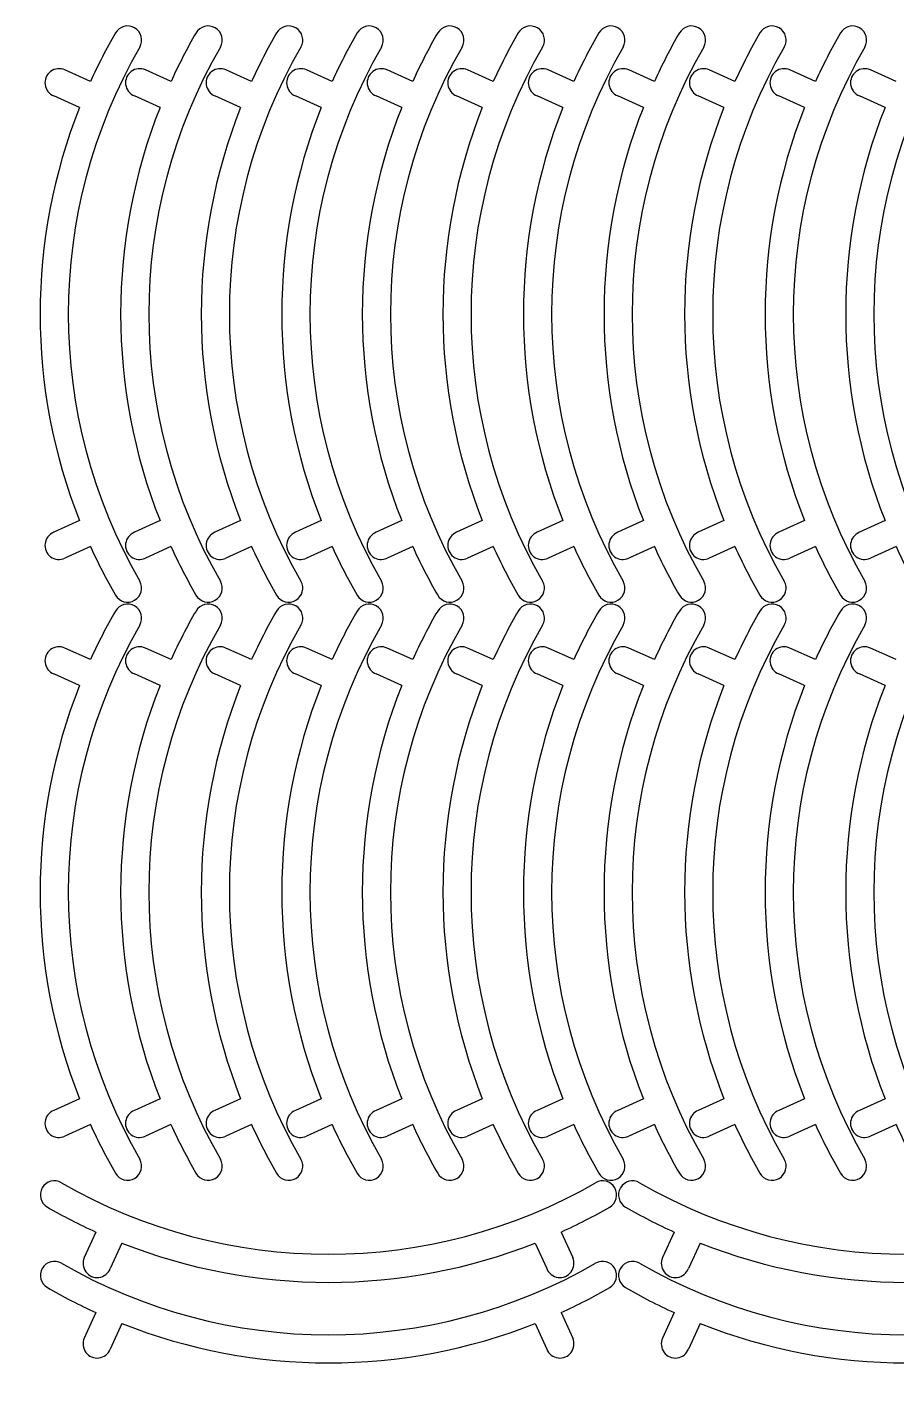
# Model space of a CAD drawing. Extents: x -6 to 1705, y 12 to 1276.
# Drawn here: x -6 to 432, y 12 to 692 of the extents above; entities that cross this region are included whole.
import ezdxf

# ---------------------------------------------------------------- set-up
doc = ezdxf.new("R2010")
doc.units = 0
doc.layers.add('Capa_1', color=7, linetype='CONTINUOUS')

msp = doc.modelspace()

# ---------------------------------------------------------------- linework, layer by layer
at = {"layer": 'Capa_1', "color": 7}
for points in [[(25.958497, 664.213701), (13.054049, 670.075057)], [(66.566945, 664.213701), (53.662496, 670.075057)], [(107.175393, 664.213701), (94.270944, 670.075057)], [(147.783841, 664.213701), (134.879392, 670.075057)], [(188.392289, 664.213701), (175.48784, 670.075057)], [(229.000737, 664.213701), (216.096288, 670.075057)], [(269.609185, 664.213701), (256.704736, 670.075057)], [(310.217644, 664.213701), (297.313195, 670.075057)], [(350.826069, 664.213701), (337.92162, 670.075057)], [(391.434523, 664.213701), (378.530074, 670.075057)], [(432.042976, 664.213701), (419.138527, 670.075057)], [(20.419979, 651.162615), (7.515531, 657.023971)], [(61.028427, 651.162615), (48.123978, 657.023971)], [(101.636875, 651.162615), (88.732426, 657.023971)], [(142.245323, 651.162615), (129.340874, 657.023971)], [(182.853771, 651.162615), (169.949322, 657.023971)], [(223.462219, 651.162615), (210.55777, 657.023971)], [(264.070667, 651.162615), (251.166218, 657.023971)], [(304.679126, 651.162615), (291.774677, 657.023971)], [(345.287551, 651.162615), (332.383102, 657.023971)], [(385.896005, 651.162615), (372.991556, 657.023971)], [(426.504458, 651.162615), (413.600009, 657.023971)], [(20.419252, 442.812604), (7.514762, 436.951339)], [(61.0277, 442.812604), (48.12321, 436.951339)], [(101.636148, 442.812604), (88.731658, 436.951339)], [(142.244596, 442.812604), (129.340106, 436.951339)], [(182.853044, 442.812604), (169.948554, 436.951339)], [(223.461491, 442.812604), (210.557002, 436.951339)], [(264.069939, 442.812604), (251.16545, 436.951339)], [(304.678399, 442.812604), (291.773909, 436.951339)], [(345.286824, 442.812604), (332.382334, 436.951339)], [(385.895277, 442.812604), (372.990788, 436.951339)], [(426.503731, 442.812604), (413.599241, 436.951339)], [(25.957679, 429.761482), (13.053189, 423.90022)], [(66.566127, 429.761482), (53.661637, 423.90022)], [(107.174575, 429.761482), (94.270085, 423.90022)], [(147.783023, 429.761482), (134.878533, 423.90022)], [(188.39147, 429.761482), (175.486981, 423.90022)], [(228.999918, 429.761482), (216.095429, 423.90022)], [(269.608366, 429.761482), (256.703876, 423.90022)], [(310.216825, 429.761482), (297.312336, 423.90022)], [(350.825251, 429.761482), (337.920761, 423.90022)], [(391.433704, 429.761482), (378.529214, 423.90022)], [(432.042158, 429.761482), (419.137668, 423.90022)], [(25.958497, 372.739446), (13.054049, 378.600802)], [(66.566945, 372.739446), (53.662496, 378.600802)], [(107.175393, 372.739446), (94.270944, 378.600802)], [(147.783841, 372.739446), (134.879392, 378.600802)], [(188.392289, 372.739446), (175.48784, 378.600802)], [(229.000737, 372.739446), (216.096288, 378.600802)], [(269.609185, 372.739446), (256.704736, 378.600802)], [(310.217644, 372.739446), (297.313195, 378.600802)], [(350.826069, 372.739446), (337.92162, 378.600802)], [(391.434523, 372.739446), (378.530074, 378.600802)], [(432.042976, 372.739446), (419.138527, 378.600802)], [(20.419979, 359.68836), (7.515531, 365.549715)], [(61.028427, 359.68836), (48.123978, 365.549715)], [(101.636875, 359.68836), (88.732426, 365.549715)], [(142.245323, 359.68836), (129.340874, 365.549715)], [(182.853771, 359.68836), (169.949322, 365.549715)], [(223.462219, 359.68836), (210.55777, 365.549715)], [(264.070667, 359.68836), (251.166218, 365.549715)], [(304.679126, 359.68836), (291.774677, 365.549715)], [(345.287551, 359.68836), (332.383102, 365.549715)], [(385.896005, 359.68836), (372.991556, 365.549715)], [(426.504458, 359.68836), (413.600009, 365.549715)], [(20.419252, 151.338349), (7.514762, 145.477084)], [(61.0277, 151.338349), (48.12321, 145.477084)], [(101.636148, 151.338349), (88.731658, 145.477084)], [(142.244596, 151.338349), (129.340106, 145.477084)], [(182.853044, 151.338349), (169.948554, 145.477084)], [(223.461491, 151.338349), (210.557002, 145.477084)], [(264.069939, 151.338349), (251.16545, 145.477084)], [(304.678399, 151.338349), (291.773909, 145.477084)], [(345.286824, 151.338349), (332.382334, 145.477084)], [(385.895277, 151.338349), (372.990788, 145.477084)], [(426.503731, 151.338349), (413.599241, 145.477084)], [(25.957679, 138.287227), (13.053189, 132.425964)], [(66.566127, 138.287227), (53.661637, 132.425964)], [(107.174575, 138.287227), (94.270085, 132.425964)], [(147.783023, 138.287227), (134.878533, 132.425964)], [(188.39147, 138.287227), (175.486981, 132.425964)], [(228.999918, 138.287227), (216.095429, 132.425964)], [(269.608366, 138.287227), (256.703876, 132.425964)], [(310.216825, 138.287227), (297.312336, 132.425964)], [(350.825251, 138.287227), (337.920761, 132.425964)], [(391.433704, 138.287227), (378.529214, 132.425964)], [(432.042158, 138.287227), (419.137668, 132.425964)], [(28.739046, 84.107176), (22.87769, 71.202727)], [(263.191265, 84.106357), (269.052527, 71.201868)], [(320.213329, 84.107176), (314.351974, 71.202727)], [(41.790132, 78.568658), (35.928776, 65.664209)], [(250.140143, 78.567931), (256.001408, 65.663441)], [(333.264415, 78.568658), (327.40306, 65.664209)], [(28.739046, 43.498728), (22.87769, 30.594279)], [(263.191265, 43.49791), (269.052527, 30.59342)], [(320.213329, 43.498728), (314.351974, 30.594279)], [(41.790132, 37.96021), (35.928776, 25.055761)], [(250.140143, 37.959483), (256.001408, 25.054993)], [(333.264415, 37.96021), (327.40306, 25.055761)]]:
    msp.add_lwpolyline(points, dxfattribs=at)
for points in [[(38.560567, 688.719821), (33.965073, 680.760247), (29.759415, 672.58188), (25.958497, 664.213701)], [(48.240403, 691.312487), (44.851391, 693.26914), (40.51789, 692.108447), (38.560567, 688.719821)], [(50.834983, 681.633164), (52.790966, 685.022564), (51.629416, 689.355834), (48.240403, 691.312487)], [(79.169015, 688.719821), (74.573521, 680.760247), (70.367863, 672.58188), (66.566945, 664.213701)], [(88.848851, 691.312487), (85.459838, 693.26914), (81.126338, 692.108447), (79.169015, 688.719821)], [(91.443431, 681.633164), (93.399414, 685.022564), (92.237863, 689.355834), (88.848851, 691.312487)], [(119.777463, 688.719821), (115.181969, 680.760247), (110.976311, 672.58188), (107.175393, 664.213701)], [(129.457299, 691.312487), (126.068286, 693.26914), (121.734786, 692.108447), (119.777463, 688.719821)], [(132.051879, 681.633164), (134.007861, 685.022564), (132.846311, 689.355834), (129.457299, 691.312487)], [(160.385911, 688.719821), (155.790417, 680.760247), (151.584759, 672.58188), (147.783841, 664.213701)], [(170.065747, 691.312487), (166.676734, 693.26914), (162.343234, 692.108447), (160.385911, 688.719821)], [(172.660327, 681.633164), (174.616309, 685.022564), (173.454759, 689.355834), (170.065747, 691.312487)], [(200.994359, 688.719821), (196.398865, 680.760247), (192.193206, 672.58188), (188.392289, 664.213701)], [(210.674195, 691.312487), (207.285182, 693.26914), (202.951682, 692.108447), (200.994359, 688.719821)], [(213.268775, 681.633164), (215.224757, 685.022564), (214.063207, 689.355834), (210.674195, 691.312487)], [(241.602807, 688.719821), (237.007312, 680.760247), (232.801654, 672.58188), (229.000737, 664.213701)], [(251.282642, 691.312487), (247.89363, 693.26914), (243.560129, 692.108447), (241.602807, 688.719821)], [(253.877223, 681.633164), (255.833205, 685.022564), (254.671655, 689.355834), (251.282642, 691.312487)], [(282.211254, 688.719821), (277.61576, 680.760247), (273.410102, 672.58188), (269.609185, 664.213701)], [(291.89109, 691.312487), (288.502078, 693.26914), (284.168577, 692.108447), (282.211254, 688.719821)], [(294.485671, 681.633164), (296.441653, 685.022564), (295.280103, 689.355834), (291.89109, 691.312487)], [(322.819714, 688.719821), (318.224219, 680.760247), (314.018561, 672.58188), (310.217644, 664.213701)], [(332.499549, 691.312487), (329.110537, 693.26914), (324.777036, 692.108447), (322.819714, 688.719821)], [(335.09413, 681.633164), (337.050112, 685.022564), (335.888562, 689.355834), (332.499549, 691.312487)], [(363.428139, 688.719821), (358.832645, 680.760247), (354.626987, 672.58188), (350.826069, 664.213701)], [(373.107975, 691.312487), (369.718962, 693.26914), (365.385462, 692.108447), (363.428139, 688.719821)], [(375.702555, 681.633164), (377.658537, 685.022564), (376.496987, 689.355834), (373.107975, 691.312487)], [(404.036592, 688.719821), (399.441098, 680.760247), (395.23544, 672.58188), (391.434523, 664.213701)], [(413.716428, 691.312487), (410.327416, 693.26914), (405.993915, 692.108447), (404.036592, 688.719821)], [(416.311009, 681.633164), (418.266991, 685.022564), (417.105441, 689.355834), (413.716428, 691.312487)], [(50.834983, 681.633164), (2.730432, 598.314305), (2.730073, 495.661032), (50.834043, 412.341837)], [(91.443431, 681.633164), (43.33888, 598.314305), (43.338521, 495.661032), (91.442491, 412.341837)], [(132.051879, 681.633164), (83.947328, 598.314305), (83.946969, 495.661032), (132.050939, 412.341837)], [(172.660327, 681.633164), (124.555775, 598.314305), (124.555417, 495.661032), (172.659387, 412.341837)], [(213.268775, 681.633164), (165.164223, 598.314305), (165.163865, 495.661032), (213.267835, 412.341837)], [(253.877223, 681.633164), (205.772671, 598.314305), (205.772313, 495.661032), (253.876283, 412.341837)], [(294.485671, 681.633164), (246.381119, 598.314305), (246.380761, 495.661032), (294.484731, 412.341837)], [(335.09413, 681.633164), (286.989578, 598.314305), (286.98922, 495.661032), (335.09319, 412.341837)], [(375.702555, 681.633164), (327.598003, 598.314305), (327.597645, 495.661032), (375.701615, 412.341837)], [(416.311009, 681.633164), (368.206457, 598.314305), (368.206099, 495.661032), (416.310069, 412.341837)], [(456.919462, 681.633164), (408.814911, 598.314305), (408.814552, 495.661032), (456.918522, 412.341837)], [(5.900875, 669.317), (3.831115, 667.78394), (2.755404, 665.249109), (3.090833, 662.695354)], [(13.054049, 670.075057), (10.708939, 671.140252), (7.970635, 670.85006), (5.900875, 669.317)], [(46.509323, 669.317), (44.439563, 667.78394), (43.363852, 665.249109), (43.699281, 662.695354)], [(53.662496, 670.075057), (51.317387, 671.140252), (48.579083, 670.85006), (46.509323, 669.317)], [(87.117771, 669.317), (85.048011, 667.78394), (83.9723, 665.249109), (84.307728, 662.695354)], [(94.270944, 670.075057), (91.925835, 671.140252), (89.187531, 670.85006), (87.117771, 669.317)], [(127.726219, 669.317), (125.656459, 667.78394), (124.580748, 665.249109), (124.916176, 662.695354)], [(134.879392, 670.075057), (132.534283, 671.140252), (129.795979, 670.85006), (127.726219, 669.317)], [(168.334667, 669.317), (166.264907, 667.78394), (165.189195, 665.249109), (165.524624, 662.695354)], [(175.48784, 670.075057), (173.14273, 671.140252), (170.404426, 670.85006), (168.334667, 669.317)], [(208.943115, 669.317), (206.873355, 667.78394), (205.797643, 665.249109), (206.133072, 662.695354)], [(216.096288, 670.075057), (213.751178, 671.140252), (211.012874, 670.85006), (208.943115, 669.317)], [(249.551562, 669.317), (247.481803, 667.78394), (246.406091, 665.249109), (246.74152, 662.695354)], [(256.704736, 670.075057), (254.359626, 671.140252), (251.621322, 670.85006), (249.551562, 669.317)], [(290.160022, 669.317), (288.090262, 667.78394), (287.01455, 665.249109), (287.349979, 662.695354)], [(297.313195, 670.075057), (294.968085, 671.140252), (292.229781, 670.85006), (290.160022, 669.317)], [(330.768447, 669.317), (328.698687, 667.78394), (327.622976, 665.249109), (327.958404, 662.695354)], [(337.92162, 670.075057), (335.576511, 671.140252), (332.838207, 670.85006), (330.768447, 669.317)], [(371.3769, 669.317), (369.307141, 667.78394), (368.231429, 665.249109), (368.566858, 662.695354)], [(378.530074, 670.075057), (376.184964, 671.140252), (373.44666, 670.85006), (371.3769, 669.317)], [(411.985354, 669.317), (409.915594, 667.78394), (408.839883, 665.249109), (409.175311, 662.695354)], [(419.138527, 670.075057), (416.793418, 671.140252), (414.055114, 670.85006), (411.985354, 669.317)], [(3.090833, 662.695354), (3.426261, 660.141598), (5.120079, 657.970538), (7.515531, 657.023971)], [(43.699281, 662.695354), (44.034709, 660.141598), (45.728526, 657.970538), (48.123978, 657.023971)], [(84.307728, 662.695354), (84.643157, 660.141598), (86.336974, 657.970538), (88.732426, 657.023971)], [(124.916176, 662.695354), (125.251605, 660.141598), (126.945422, 657.970538), (129.340874, 657.023971)], [(165.524624, 662.695354), (165.860053, 660.141598), (167.55387, 657.970538), (169.949322, 657.023971)], [(206.133072, 662.695354), (206.468501, 660.141598), (208.162318, 657.970538), (210.55777, 657.023971)], [(246.74152, 662.695354), (247.076949, 660.141598), (248.770766, 657.970538), (251.166218, 657.023971)], [(287.349979, 662.695354), (287.685408, 660.141598), (289.379225, 657.970538), (291.774677, 657.023971)], [(327.958404, 662.695354), (328.293833, 660.141598), (329.98765, 657.970538), (332.383102, 657.023971)], [(368.566858, 662.695354), (368.902287, 660.141598), (370.596104, 657.970538), (372.991556, 657.023971)], [(409.175311, 662.695354), (409.51074, 660.141598), (411.204557, 657.970538), (413.600009, 657.023971)], [(20.419979, 651.162615), (-6.028994, 584.230831), (-6.029254, 509.744573), (20.419252, 442.812604)], [(61.028427, 651.162615), (34.579454, 584.230831), (34.579194, 509.744573), (61.0277, 442.812604)], [(101.636875, 651.162615), (75.187902, 584.230831), (75.187642, 509.744573), (101.636148, 442.812604)], [(142.245323, 651.162615), (115.79635, 584.230831), (115.79609, 509.744573), (142.244596, 442.812604)], [(182.853771, 651.162615), (156.404798, 584.230831), (156.404538, 509.744573), (182.853044, 442.812604)], [(223.462219, 651.162615), (197.013246, 584.230831), (197.012986, 509.744573), (223.461491, 442.812604)], [(264.070667, 651.162615), (237.621694, 584.230831), (237.621434, 509.744573), (264.069939, 442.812604)], [(304.679126, 651.162615), (278.230153, 584.230831), (278.229893, 509.744573), (304.678399, 442.812604)], [(345.287551, 651.162615), (318.838578, 584.230831), (318.838318, 509.744573), (345.286824, 442.812604)], [(385.896005, 651.162615), (359.447031, 584.230831), (359.446771, 509.744573), (385.895277, 442.812604)], [(426.504458, 651.162615), (400.055485, 584.230831), (400.055225, 509.744573), (426.503731, 442.812604)], [(7.514762, 436.951339), (5.119267, 436.004814), (3.425395, 433.833758), (3.089933, 431.279982)], [(48.12321, 436.951339), (45.727715, 436.004814), (44.033843, 433.833758), (43.698381, 431.279982)], [(88.731658, 436.951339), (86.336163, 436.004814), (84.642291, 433.833758), (84.306829, 431.279982)], [(129.340106, 436.951339), (126.94461, 436.004814), (125.250739, 433.833758), (124.915277, 431.279982)], [(169.948554, 436.951339), (167.553058, 436.004814), (165.859187, 433.833758), (165.523725, 431.279982)], [(210.557002, 436.951339), (208.161506, 436.004814), (206.467635, 433.833758), (206.132173, 431.279982)], [(251.16545, 436.951339), (248.769954, 436.004814), (247.076082, 433.833758), (246.740621, 431.279982)], [(291.773909, 436.951339), (289.378413, 436.004814), (287.684542, 433.833758), (287.34908, 431.279982)], [(332.382334, 436.951339), (329.986838, 436.004814), (328.292967, 433.833758), (327.957505, 431.279982)], [(372.990788, 436.951339), (370.595292, 436.004814), (368.90142, 433.833758), (368.565959, 431.279982)], [(413.599241, 436.951339), (411.203746, 436.004814), (409.509874, 433.833758), (409.174412, 431.279982)], [(3.089933, 431.279982), (2.754471, 428.726206), (3.830177, 426.191341), (5.899954, 424.658261)], [(25.957679, 429.761482), (29.758538, 421.393274), (33.964139, 413.214874), (38.559578, 405.255266)], [(43.698381, 431.279982), (43.362919, 428.726206), (44.438625, 426.191341), (46.508402, 424.658261)], [(66.566127, 429.761482), (70.366986, 421.393274), (74.572587, 413.214874), (79.168026, 405.255266)], [(84.306829, 431.279982), (83.971367, 428.726206), (85.047073, 426.191341), (87.11685, 424.658261)], [(107.174575, 429.761482), (110.975434, 421.393274), (115.181035, 413.214874), (119.776473, 405.255266)], [(124.915277, 431.279982), (124.579815, 428.726206), (125.655521, 426.191341), (127.725298, 424.658261)], [(147.783023, 429.761482), (151.583882, 421.393274), (155.789483, 413.214874), (160.384921, 405.255266)], [(165.523725, 431.279982), (165.188263, 428.726206), (166.263969, 426.191341), (168.333746, 424.658261)], [(188.39147, 429.761482), (192.192329, 421.393274), (196.39793, 413.214874), (200.993369, 405.255266)], [(206.132173, 431.279982), (205.796711, 428.726206), (206.872417, 426.191341), (208.942193, 424.658261)], [(228.999918, 429.761482), (232.800777, 421.393274), (237.006378, 413.214874), (241.601817, 405.255266)], [(246.740621, 431.279982), (246.405159, 428.726206), (247.480864, 426.191341), (249.550641, 424.658261)], [(269.608366, 429.761482), (273.409225, 421.393274), (277.614826, 413.214874), (282.210265, 405.255266)], [(287.34908, 431.279982), (287.013618, 428.726206), (288.089324, 426.191341), (290.159101, 424.658261)], [(310.216825, 429.761482), (314.017684, 421.393274), (318.223285, 413.214874), (322.818724, 405.255266)], [(327.957505, 431.279982), (327.622043, 428.726206), (328.697749, 426.191341), (330.767526, 424.658261)], [(350.825251, 429.761482), (354.62611, 421.393274), (358.831711, 413.214874), (363.427149, 405.255266)], [(368.565959, 431.279982), (368.230497, 428.726206), (369.306202, 426.191341), (371.375979, 424.658261)], [(391.433704, 429.761482), (395.234563, 421.393274), (399.440164, 413.214874), (404.035603, 405.255266)], [(409.174412, 431.279982), (408.83895, 428.726206), (409.914656, 426.191341), (411.984433, 424.658261)], [(432.042158, 429.761482), (435.843017, 421.393274), (440.048618, 413.214874), (444.644056, 405.255266)], [(5.899954, 424.658261), (7.969731, 423.125182), (10.708065, 422.834996), (13.053189, 423.90022)], [(46.508402, 424.658261), (48.578179, 423.125182), (51.316513, 422.834996), (53.661637, 423.90022)], [(87.11685, 424.658261), (89.186627, 423.125182), (91.924961, 422.834996), (94.270085, 423.90022)], [(127.725298, 424.658261), (129.795075, 423.125182), (132.533409, 422.834996), (134.878533, 423.90022)], [(168.333746, 424.658261), (170.403522, 423.125182), (173.141857, 422.834996), (175.486981, 423.90022)], [(208.942193, 424.658261), (211.01197, 423.125182), (213.750305, 422.834996), (216.095429, 423.90022)], [(249.550641, 424.658261), (251.620418, 423.125182), (254.358753, 422.834996), (256.703876, 423.90022)], [(290.159101, 424.658261), (292.228877, 423.125182), (294.967212, 422.834996), (297.312336, 423.90022)], [(330.767526, 424.658261), (332.837303, 423.125182), (335.575637, 422.834996), (337.920761, 423.90022)], [(371.375979, 424.658261), (373.445756, 423.125182), (376.184091, 422.834996), (378.529214, 423.90022)], [(411.984433, 424.658261), (414.05421, 423.125182), (416.792544, 422.834996), (419.137668, 423.90022)], [(48.239395, 402.662532), (51.628422, 404.619161), (52.790002, 408.952424), (50.834043, 412.341837)], [(88.847843, 402.662532), (92.236869, 404.619161), (93.39845, 408.952424), (91.442491, 412.341837)], [(129.456291, 402.662532), (132.845317, 404.619161), (134.006898, 408.952424), (132.050939, 412.341837)], [(170.064739, 402.662532), (173.453765, 404.619161), (174.615346, 408.952424), (172.659387, 412.341837)], [(210.673187, 402.662532), (214.062213, 404.619161), (215.223794, 408.952424), (213.267835, 412.341837)], [(251.281635, 402.662532), (254.670661, 404.619161), (255.832241, 408.952424), (253.876283, 412.341837)], [(291.890083, 402.662532), (295.279109, 404.619161), (296.440689, 408.952424), (294.484731, 412.341837)], [(332.498542, 402.662532), (335.887568, 404.619161), (337.049149, 408.952424), (335.09319, 412.341837)], [(373.106967, 402.662532), (376.495993, 404.619161), (377.657574, 408.952424), (375.701615, 412.341837)], [(413.715421, 402.662532), (417.104447, 404.619161), (418.266027, 408.952424), (416.310069, 412.341837)], [(38.559578, 405.255266), (40.516877, 401.866627), (44.850369, 400.705903), (48.239395, 402.662532)], [(48.240403, 399.838232), (44.851391, 401.794885), (40.51789, 400.634192), (38.560567, 397.245566)], [(79.168026, 405.255266), (81.125325, 401.866627), (85.458817, 400.705903), (88.847843, 402.662532)], [(88.848851, 399.838232), (85.459838, 401.794885), (81.126338, 400.634192), (79.169015, 397.245566)], [(119.776473, 405.255266), (121.733773, 401.866627), (126.067265, 400.705903), (129.456291, 402.662532)], [(129.457299, 399.838232), (126.068286, 401.794885), (121.734786, 400.634192), (119.777463, 397.245566)], [(160.384921, 405.255266), (162.342221, 401.866627), (166.675713, 400.705903), (170.064739, 402.662532)], [(170.065747, 399.838232), (166.676734, 401.794885), (162.343234, 400.634192), (160.385911, 397.245566)], [(200.993369, 405.255266), (202.950668, 401.866627), (207.284161, 400.705903), (210.673187, 402.662532)], [(210.674195, 399.838232), (207.285182, 401.794885), (202.951682, 400.634192), (200.994359, 397.245566)], [(241.601817, 405.255266), (243.559116, 401.866627), (247.892609, 400.705903), (251.281635, 402.662532)], [(251.282642, 399.838232), (247.89363, 401.794885), (243.560129, 400.634192), (241.602807, 397.245566)], [(282.210265, 405.255266), (284.167564, 401.866627), (288.501057, 400.705903), (291.890083, 402.662532)], [(291.89109, 399.838232), (288.502078, 401.794885), (284.168577, 400.634192), (282.211254, 397.245566)], [(322.818724, 405.255266), (324.776023, 401.866627), (329.109516, 400.705903), (332.498542, 402.662532)], [(332.499549, 399.838232), (329.110537, 401.794885), (324.777036, 400.634192), (322.819714, 397.245566)], [(363.427149, 405.255266), (365.384449, 401.866627), (369.717941, 400.705903), (373.106967, 402.662532)], [(373.107975, 399.838232), (369.718962, 401.794885), (365.385462, 400.634192), (363.428139, 397.245566)], [(404.035603, 405.255266), (405.992902, 401.866627), (410.326394, 400.705903), (413.715421, 402.662532)], [(413.716428, 399.838232), (410.327416, 401.794885), (405.993915, 400.634192), (404.036592, 397.245566)], [(38.560567, 397.245566), (33.965073, 389.285992), (29.759415, 381.107625), (25.958497, 372.739446)], [(50.834983, 390.158909), (52.790966, 393.548308), (51.629416, 397.881579), (48.240403, 399.838232)], [(79.169015, 397.245566), (74.573521, 389.285992), (70.367863, 381.107625), (66.566945, 372.739446)], [(91.443431, 390.158909), (93.399414, 393.548308), (92.237863, 397.881579), (88.848851, 399.838232)], [(119.777463, 397.245566), (115.181969, 389.285992), (110.976311, 381.107625), (107.175393, 372.739446)], [(132.051879, 390.158909), (134.007861, 393.548308), (132.846311, 397.881579), (129.457299, 399.838232)], [(160.385911, 397.245566), (155.790417, 389.285992), (151.584759, 381.107625), (147.783841, 372.739446)], [(172.660327, 390.158909), (174.616309, 393.548308), (173.454759, 397.881579), (170.065747, 399.838232)], [(200.994359, 397.245566), (196.398865, 389.285992), (192.193206, 381.107625), (188.392289, 372.739446)], [(213.268775, 390.158909), (215.224757, 393.548308), (214.063207, 397.881579), (210.674195, 399.838232)], [(241.602807, 397.245566), (237.007312, 389.285992), (232.801654, 381.107625), (229.000737, 372.739446)], [(253.877223, 390.158909), (255.833205, 393.548308), (254.671655, 397.881579), (251.282642, 399.838232)], [(282.211254, 397.245566), (277.61576, 389.285992), (273.410102, 381.107625), (269.609185, 372.739446)], [(294.485671, 390.158909), (296.441653, 393.548308), (295.280103, 397.881579), (291.89109, 399.838232)], [(322.819714, 397.245566), (318.224219, 389.285992), (314.018561, 381.107625), (310.217644, 372.739446)], [(335.09413, 390.158909), (337.050112, 393.548308), (335.888562, 397.881579), (332.499549, 399.838232)], [(363.428139, 397.245566), (358.832645, 389.285992), (354.626987, 381.107625), (350.826069, 372.739446)], [(375.702555, 390.158909), (377.658537, 393.548308), (376.496987, 397.881579), (373.107975, 399.838232)], [(404.036592, 397.245566), (399.441098, 389.285992), (395.23544, 381.107625), (391.434523, 372.739446)], [(416.311009, 390.158909), (418.266991, 393.548308), (417.105441, 397.881579), (413.716428, 399.838232)], [(50.834983, 390.158909), (2.730432, 306.84005), (2.730073, 204.186777), (50.834043, 120.867582)], [(91.443431, 390.158909), (43.33888, 306.84005), (43.338521, 204.186777), (91.442491, 120.867582)], [(132.051879, 390.158909), (83.947328, 306.84005), (83.946969, 204.186777), (132.050939, 120.867582)], [(172.660327, 390.158909), (124.555775, 306.84005), (124.555417, 204.186777), (172.659387, 120.867582)], [(213.268775, 390.158909), (165.164223, 306.84005), (165.163865, 204.186777), (213.267835, 120.867582)], [(253.877223, 390.158909), (205.772671, 306.84005), (205.772313, 204.186777), (253.876283, 120.867582)], [(294.485671, 390.158909), (246.381119, 306.84005), (246.380761, 204.186777), (294.484731, 120.867582)], [(335.09413, 390.158909), (286.989578, 306.84005), (286.98922, 204.186777), (335.09319, 120.867582)], [(375.702555, 390.158909), (327.598003, 306.84005), (327.597645, 204.186777), (375.701615, 120.867582)], [(416.311009, 390.158909), (368.206457, 306.84005), (368.206099, 204.186777), (416.310069, 120.867582)], [(456.919462, 390.158909), (408.814911, 306.84005), (408.814552, 204.186777), (456.918522, 120.867582)], [(5.900875, 377.842745), (3.831115, 376.309684), (2.755404, 373.774854), (3.090833, 371.221099)], [(13.054049, 378.600802), (10.708939, 379.665997), (7.970635, 379.375805), (5.900875, 377.842745)], [(46.509323, 377.842745), (44.439563, 376.309684), (43.363852, 373.774854), (43.699281, 371.221099)], [(53.662496, 378.600802), (51.317387, 379.665997), (48.579083, 379.375805), (46.509323, 377.842745)], [(87.117771, 377.842745), (85.048011, 376.309684), (83.9723, 373.774854), (84.307728, 371.221099)], [(94.270944, 378.600802), (91.925835, 379.665997), (89.187531, 379.375805), (87.117771, 377.842745)], [(127.726219, 377.842745), (125.656459, 376.309684), (124.580748, 373.774854), (124.916176, 371.221099)], [(134.879392, 378.600802), (132.534283, 379.665997), (129.795979, 379.375805), (127.726219, 377.842745)], [(168.334667, 377.842745), (166.264907, 376.309684), (165.189195, 373.774854), (165.524624, 371.221099)], [(175.48784, 378.600802), (173.14273, 379.665997), (170.404426, 379.375805), (168.334667, 377.842745)], [(208.943115, 377.842745), (206.873355, 376.309684), (205.797643, 373.774854), (206.133072, 371.221099)], [(216.096288, 378.600802), (213.751178, 379.665997), (211.012874, 379.375805), (208.943115, 377.842745)], [(249.551562, 377.842745), (247.481803, 376.309684), (246.406091, 373.774854), (246.74152, 371.221099)], [(256.704736, 378.600802), (254.359626, 379.665997), (251.621322, 379.375805), (249.551562, 377.842745)], [(290.160022, 377.842745), (288.090262, 376.309684), (287.01455, 373.774854), (287.349979, 371.221099)], [(297.313195, 378.600802), (294.968085, 379.665997), (292.229781, 379.375805), (290.160022, 377.842745)], [(330.768447, 377.842745), (328.698687, 376.309684), (327.622976, 373.774854), (327.958404, 371.221099)], [(337.92162, 378.600802), (335.576511, 379.665997), (332.838207, 379.375805), (330.768447, 377.842745)], [(371.3769, 377.842745), (369.307141, 376.309684), (368.231429, 373.774854), (368.566858, 371.221099)], [(378.530074, 378.600802), (376.184964, 379.665997), (373.44666, 379.375805), (371.3769, 377.842745)], [(411.985354, 377.842745), (409.915594, 376.309684), (408.839883, 373.774854), (409.175311, 371.221099)], [(419.138527, 378.600802), (416.793418, 379.665997), (414.055114, 379.375805), (411.985354, 377.842745)], [(3.090833, 371.221099), (3.426261, 368.667343), (5.120079, 366.496283), (7.515531, 365.549715)], [(43.699281, 371.221099), (44.034709, 368.667343), (45.728526, 366.496283), (48.123978, 365.549715)], [(84.307728, 371.221099), (84.643157, 368.667343), (86.336974, 366.496283), (88.732426, 365.549715)], [(124.916176, 371.221099), (125.251605, 368.667343), (126.945422, 366.496283), (129.340874, 365.549715)], [(165.524624, 371.221099), (165.860053, 368.667343), (167.55387, 366.496283), (169.949322, 365.549715)], [(206.133072, 371.221099), (206.468501, 368.667343), (208.162318, 366.496283), (210.55777, 365.549715)], [(246.74152, 371.221099), (247.076949, 368.667343), (248.770766, 366.496283), (251.166218, 365.549715)], [(287.349979, 371.221099), (287.685408, 368.667343), (289.379225, 366.496283), (291.774677, 365.549715)], [(327.958404, 371.221099), (328.293833, 368.667343), (329.98765, 366.496283), (332.383102, 365.549715)], [(368.566858, 371.221099), (368.902287, 368.667343), (370.596104, 366.496283), (372.991556, 365.549715)], [(409.175311, 371.221099), (409.51074, 368.667343), (411.204557, 366.496283), (413.600009, 365.549715)], [(20.419979, 359.68836), (-6.028994, 292.756576), (-6.029254, 218.270318), (20.419252, 151.338349)], [(61.028427, 359.68836), (34.579454, 292.756576), (34.579194, 218.270318), (61.0277, 151.338349)], [(101.636875, 359.68836), (75.187902, 292.756576), (75.187642, 218.270318), (101.636148, 151.338349)], [(142.245323, 359.68836), (115.79635, 292.756576), (115.79609, 218.270318), (142.244596, 151.338349)], [(182.853771, 359.68836), (156.404798, 292.756576), (156.404538, 218.270318), (182.853044, 151.338349)], [(223.462219, 359.68836), (197.013246, 292.756576), (197.012986, 218.270318), (223.461491, 151.338349)], [(264.070667, 359.68836), (237.621694, 292.756576), (237.621434, 218.270318), (264.069939, 151.338349)], [(304.679126, 359.68836), (278.230153, 292.756576), (278.229893, 218.270318), (304.678399, 151.338349)], [(345.287551, 359.68836), (318.838578, 292.756576), (318.838318, 218.270318), (345.286824, 151.338349)], [(385.896005, 359.68836), (359.447031, 292.756576), (359.446771, 218.270318), (385.895277, 151.338349)], [(426.504458, 359.68836), (400.055485, 292.756576), (400.055225, 218.270318), (426.503731, 151.338349)], [(7.514762, 145.477084), (5.119267, 144.530559), (3.425395, 142.359503), (3.089933, 139.805727)], [(48.12321, 145.477084), (45.727715, 144.530559), (44.033843, 142.359503), (43.698381, 139.805727)], [(88.731658, 145.477084), (86.336163, 144.530559), (84.642291, 142.359503), (84.306829, 139.805727)], [(129.340106, 145.477084), (126.94461, 144.530559), (125.250739, 142.359503), (124.915277, 139.805727)], [(169.948554, 145.477084), (167.553058, 144.530559), (165.859187, 142.359503), (165.523725, 139.805727)], [(210.557002, 145.477084), (208.161506, 144.530559), (206.467635, 142.359503), (206.132173, 139.805727)], [(251.16545, 145.477084), (248.769954, 144.530559), (247.076082, 142.359503), (246.740621, 139.805727)], [(291.773909, 145.477084), (289.378413, 144.530559), (287.684542, 142.359503), (287.34908, 139.805727)], [(332.382334, 145.477084), (329.986838, 144.530559), (328.292967, 142.359503), (327.957505, 139.805727)], [(372.990788, 145.477084), (370.595292, 144.530559), (368.90142, 142.359503), (368.565959, 139.805727)], [(413.599241, 145.477084), (411.203746, 144.530559), (409.509874, 142.359503), (409.174412, 139.805727)], [(3.089933, 139.805727), (2.754471, 137.25195), (3.830177, 134.717085), (5.899954, 133.184006)], [(25.957679, 138.287227), (29.758538, 129.919019), (33.964139, 121.740619), (38.559578, 113.78101)], [(43.698381, 139.805727), (43.362919, 137.25195), (44.438625, 134.717085), (46.508402, 133.184006)], [(66.566127, 138.287227), (70.366986, 129.919019), (74.572587, 121.740619), (79.168026, 113.78101)], [(84.306829, 139.805727), (83.971367, 137.25195), (85.047073, 134.717085), (87.11685, 133.184006)], [(107.174575, 138.287227), (110.975434, 129.919019), (115.181035, 121.740619), (119.776473, 113.78101)], [(124.915277, 139.805727), (124.579815, 137.25195), (125.655521, 134.717085), (127.725298, 133.184006)], [(147.783023, 138.287227), (151.583882, 129.919019), (155.789483, 121.740619), (160.384921, 113.78101)], [(165.523725, 139.805727), (165.188263, 137.25195), (166.263969, 134.717085), (168.333746, 133.184006)], [(188.39147, 138.287227), (192.192329, 129.919019), (196.39793, 121.740619), (200.993369, 113.78101)], [(206.132173, 139.805727), (205.796711, 137.25195), (206.872417, 134.717085), (208.942193, 133.184006)], [(228.999918, 138.287227), (232.800777, 129.919019), (237.006378, 121.740619), (241.601817, 113.78101)], [(246.740621, 139.805727), (246.405159, 137.25195), (247.480864, 134.717085), (249.550641, 133.184006)], [(269.608366, 138.287227), (273.409225, 129.919019), (277.614826, 121.740619), (282.210265, 113.78101)], [(287.34908, 139.805727), (287.013618, 137.25195), (288.089324, 134.717085), (290.159101, 133.184006)], [(310.216825, 138.287227), (314.017684, 129.919019), (318.223285, 121.740619), (322.818724, 113.78101)], [(327.957505, 139.805727), (327.622043, 137.25195), (328.697749, 134.717085), (330.767526, 133.184006)], [(350.825251, 138.287227), (354.62611, 129.919019), (358.831711, 121.740619), (363.427149, 113.78101)], [(368.565959, 139.805727), (368.230497, 137.25195), (369.306202, 134.717085), (371.375979, 133.184006)], [(391.433704, 138.287227), (395.234563, 129.919019), (399.440164, 121.740619), (404.035603, 113.78101)], [(409.174412, 139.805727), (408.83895, 137.25195), (409.914656, 134.717085), (411.984433, 133.184006)], [(432.042158, 138.287227), (435.843017, 129.919019), (440.048618, 121.740619), (444.644056, 113.78101)], [(5.899954, 133.184006), (7.969731, 131.650927), (10.708065, 131.36074), (13.053189, 132.425964)], [(46.508402, 133.184006), (48.578179, 131.650927), (51.316513, 131.36074), (53.661637, 132.425964)], [(87.11685, 133.184006), (89.186627, 131.650927), (91.924961, 131.36074), (94.270085, 132.425964)], [(127.725298, 133.184006), (129.795075, 131.650927), (132.533409, 131.36074), (134.878533, 132.425964)], [(168.333746, 133.184006), (170.403522, 131.650927), (173.141857, 131.36074), (175.486981, 132.425964)], [(208.942193, 133.184006), (211.01197, 131.650927), (213.750305, 131.36074), (216.095429, 132.425964)], [(249.550641, 133.184006), (251.620418, 131.650927), (254.358753, 131.36074), (256.703876, 132.425964)], [(290.159101, 133.184006), (292.228877, 131.650927), (294.967212, 131.36074), (297.312336, 132.425964)], [(330.767526, 133.184006), (332.837303, 131.650927), (335.575637, 131.36074), (337.920761, 132.425964)], [(371.375979, 133.184006), (373.445756, 131.650927), (376.184091, 131.36074), (378.529214, 132.425964)], [(411.984433, 133.184006), (414.05421, 131.650927), (416.792544, 131.36074), (419.137668, 132.425964)], [(48.239395, 111.188277), (51.628422, 113.144906), (52.790002, 117.478169), (50.834043, 120.867582)], [(88.847843, 111.188277), (92.236869, 113.144906), (93.39845, 117.478169), (91.442491, 120.867582)], [(129.456291, 111.188277), (132.845317, 113.144906), (134.006898, 117.478169), (132.050939, 120.867582)], [(170.064739, 111.188277), (173.453765, 113.144906), (174.615346, 117.478169), (172.659387, 120.867582)], [(210.673187, 111.188277), (214.062213, 113.144906), (215.223794, 117.478169), (213.267835, 120.867582)], [(251.281635, 111.188277), (254.670661, 113.144906), (255.832241, 117.478169), (253.876283, 120.867582)], [(291.890083, 111.188277), (295.279109, 113.144906), (296.440689, 117.478169), (294.484731, 120.867582)], [(332.498542, 111.188277), (335.887568, 113.144906), (337.049149, 117.478169), (335.09319, 120.867582)], [(373.106967, 111.188277), (376.495993, 113.144906), (377.657574, 117.478169), (375.701615, 120.867582)], [(413.715421, 111.188277), (417.104447, 113.144906), (418.266027, 117.478169), (416.310069, 120.867582)], [(11.319583, 108.983662), (7.930183, 110.939644), (3.596912, 109.778094), (1.64026, 106.389081)], [(11.319583, 108.983662), (94.638442, 60.87911), (197.291715, 60.878752), (280.61091, 108.982722)], [(38.559578, 113.78101), (40.516877, 110.392371), (44.850369, 109.231648), (48.239395, 111.188277)], [(79.168026, 113.78101), (81.125325, 110.392371), (85.458817, 109.231648), (88.847843, 111.188277)], [(119.776473, 113.78101), (121.733773, 110.392371), (126.067265, 109.231648), (129.456291, 111.188277)], [(160.384921, 113.78101), (162.342221, 110.392371), (166.675713, 109.231648), (170.064739, 111.188277)], [(200.993369, 113.78101), (202.950668, 110.392371), (207.284161, 109.231648), (210.673187, 111.188277)], [(241.601817, 113.78101), (243.559116, 110.392371), (247.892609, 109.231648), (251.281635, 111.188277)], [(290.290215, 106.388074), (288.333586, 109.7771), (284.000323, 110.93868), (280.61091, 108.982722)], [(282.210265, 113.78101), (284.167564, 110.392371), (288.501057, 109.231648), (291.890083, 111.188277)], [(302.793866, 108.983662), (299.404467, 110.939644), (295.071196, 109.778094), (293.114543, 106.389081)], [(302.793866, 108.983662), (386.112725, 60.87911), (488.765998, 60.878752), (572.085193, 108.982722)], [(322.818724, 113.78101), (324.776023, 110.392371), (329.109516, 109.231648), (332.498542, 111.188277)], [(363.427149, 113.78101), (365.384449, 110.392371), (369.717941, 109.231648), (373.106967, 111.188277)], [(404.035603, 113.78101), (405.992902, 110.392371), (410.326394, 109.231648), (413.715421, 111.188277)], [(1.64026, 106.389081), (-0.316393, 103.000069), (0.8443, 98.666568), (4.232926, 96.709246)], [(287.697481, 96.708256), (291.08612, 98.665555), (292.246844, 102.999048), (290.290215, 106.388074)], [(293.114543, 106.389081), (291.157891, 103.000069), (292.318584, 98.666568), (295.707209, 96.709246)], [(4.232926, 96.709246), (12.1925, 92.113751), (20.370867, 87.908093), (28.739046, 84.107176)], [(263.191265, 84.106357), (271.559473, 87.907216), (279.737873, 92.112817), (287.697481, 96.708256)], [(295.707209, 96.709246), (303.666783, 92.113751), (311.845151, 87.908093), (320.213329, 84.107176)], [(41.790132, 78.568658), (108.721916, 52.119685), (183.208174, 52.119425), (250.140143, 78.567931)], [(333.264415, 78.568658), (400.196199, 52.119685), (474.682458, 52.119425), (541.614427, 78.567931)], [(11.319583, 68.375214), (7.930183, 70.331196), (3.596912, 69.169646), (1.64026, 65.780634)], [(11.319583, 68.375214), (94.638442, 20.270662), (197.291715, 20.270304), (280.61091, 68.374274)], [(22.87769, 71.202727), (21.812495, 68.857617), (22.102686, 66.119313), (23.635747, 64.049554)], [(268.294486, 64.048633), (269.827565, 66.118409), (270.117751, 68.856744), (269.052527, 71.201868)], [(290.290215, 65.779626), (288.333586, 69.168652), (284.000323, 70.330233), (280.61091, 68.374274)], [(302.793866, 68.375214), (299.404467, 70.331196), (295.071196, 69.169646), (293.114543, 65.780634)], [(302.793866, 68.375214), (386.112725, 20.270662), (488.765998, 20.270304), (572.085193, 68.374274)], [(314.351974, 71.202727), (313.286779, 68.857617), (313.57697, 66.119313), (315.11003, 64.049554)], [(1.64026, 65.780634), (-0.316393, 62.391621), (0.8443, 58.058121), (4.232926, 56.100798)], [(23.635747, 64.049554), (25.168807, 61.979794), (27.703638, 60.904082), (30.257393, 61.239511)], [(30.257393, 61.239511), (32.811149, 61.57494), (34.982209, 63.268757), (35.928776, 65.664209)], [(256.001408, 65.663441), (256.947933, 63.267945), (259.118989, 61.574074), (261.672765, 61.238612)], [(261.672765, 61.238612), (264.226541, 60.90315), (266.761406, 61.978856), (268.294486, 64.048633)], [(287.697481, 56.099808), (291.08612, 58.057107), (292.246844, 62.3906), (290.290215, 65.779626)], [(293.114543, 65.780634), (291.157891, 62.391621), (292.318584, 58.058121), (295.707209, 56.100798)], [(315.11003, 64.049554), (316.643091, 61.979794), (319.177921, 60.904082), (321.731677, 61.239511)], [(321.731677, 61.239511), (324.285432, 61.57494), (326.456493, 63.268757), (327.40306, 65.664209)], [(4.232926, 56.100798), (12.1925, 51.505304), (20.370867, 47.299646), (28.739046, 43.498728)], [(263.191265, 43.49791), (271.559473, 47.298768), (279.737873, 51.504369), (287.697481, 56.099808)], [(295.707209, 56.100798), (303.666783, 51.505304), (311.845151, 47.299646), (320.213329, 43.498728)], [(41.790132, 37.96021), (108.721916, 11.511237), (183.208174, 11.510977), (250.140143, 37.959483)], [(333.264415, 37.96021), (400.196199, 11.511237), (474.682458, 11.510977), (541.614427, 37.959483)], [(22.87769, 30.594279), (21.812495, 28.249169), (22.102686, 25.510866), (23.635747, 23.441106)], [(268.294486, 23.440185), (269.827565, 25.509961), (270.117751, 28.248296), (269.052527, 30.59342)], [(314.351974, 30.594279), (313.286779, 28.249169), (313.57697, 25.510866), (315.11003, 23.441106)], [(23.635747, 23.441106), (25.168807, 21.371346), (27.703638, 20.295635), (30.257393, 20.631063)], [(30.257393, 20.631063), (32.811149, 20.966492), (34.982209, 22.660309), (35.928776, 25.055761)], [(256.001408, 25.054993), (256.947933, 22.659497), (259.118989, 20.965626), (261.672765, 20.630164)], [(261.672765, 20.630164), (264.226541, 20.294702), (266.761406, 21.370408), (268.294486, 23.440185)], [(315.11003, 23.441106), (316.643091, 21.371346), (319.177921, 20.295635), (321.731677, 20.631063)], [(321.731677, 20.631063), (324.285432, 20.966492), (326.456493, 22.660309), (327.40306, 25.055761)]]:
    msp.add_open_spline(points, degree=3, dxfattribs=at)

doc.saveas('drawing.dxf')
